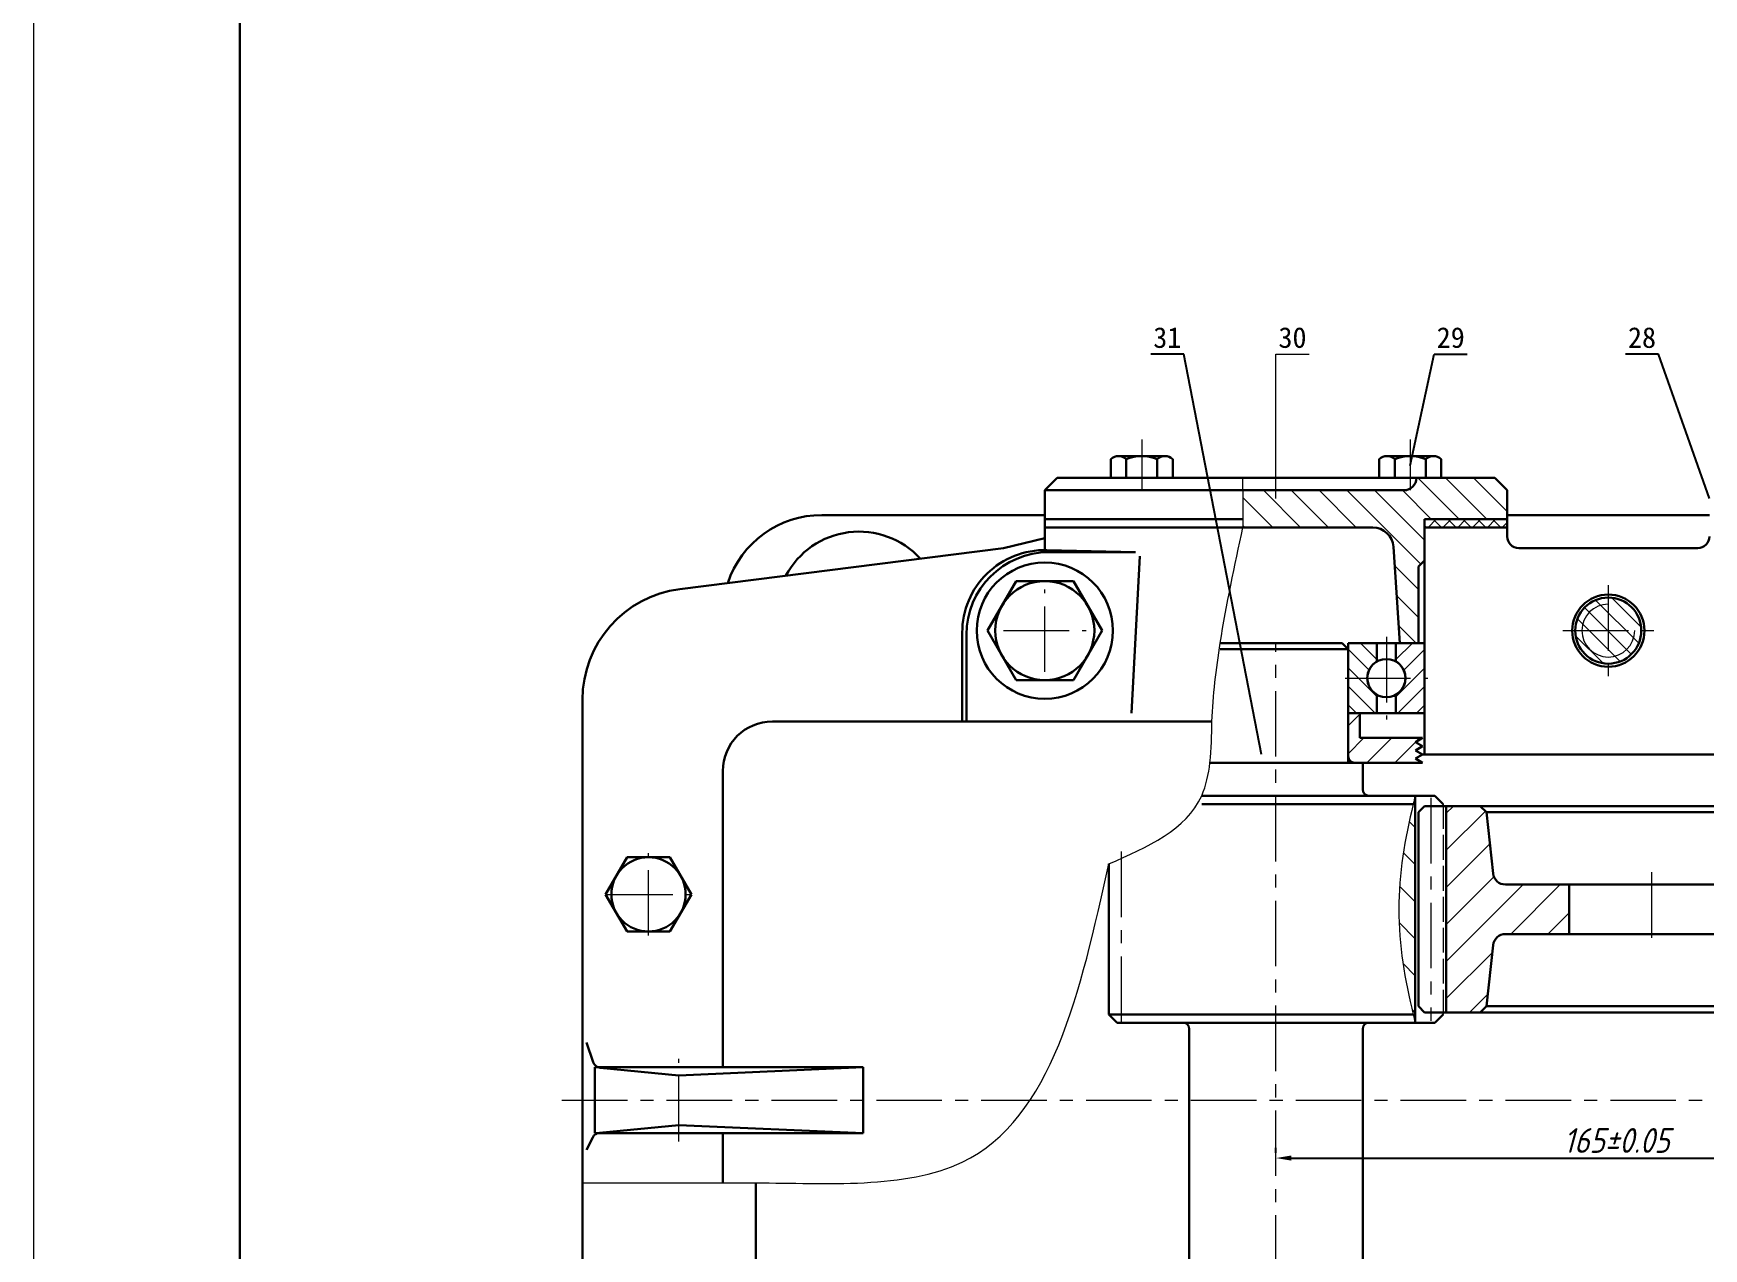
# Model space of a CAD drawing. Header units: millimetres. Extents: x 0 to 841, y 0 to 594.
# Drawn here: x 0 to 202.3, y 149.8 to 297 of the extents above; entities that cross this region are included whole.
import ezdxf
from ezdxf import colors
from ezdxf.entities.mleader import LeaderData, LeaderLine
from ezdxf.enums import TextEntityAlignment as Align
from ezdxf.math import Vec2, Vec3

# ---------------------------------------------------------------- set-up
doc = ezdxf.new("R2010")
doc.units = ezdxf.units.MM
doc.header["$LTSCALE"] = 0.25
doc.linetypes.add('ACAD_ISO02W100', pattern=[15, 12, -3])
doc.linetypes.add('CENTER', pattern=[50.8, 31.75, -6.35, 6.35, -6.35])
for name, color, linetype, lineweight in [('中心线', 1, 'CENTER', 15), ('剖面线', 4, 'Continuous', 15), ('尺寸', 3, 'Continuous', 15), ('文字', 7, 'Continuous', 15), ('标注', 7, 'Continuous', 15), ('粗实线', 7, 'Continuous', 30), ('细实线', 7, 'Continuous', 15), ('虚线', 6, 'ACAD_ISO02W100', 15)]:
    doc.layers.add(name, color=color, linetype=linetype, lineweight=lineweight)
doc.styles.add('fansong', font='simfang.ttf')
doc.styles.add('gbeitc', font='gbeitc.shx', dxfattribs={"bigfont": 'gbcbig.shx'})
doc.styles.get("Standard").update_dxf_attribs({"font": ''})
doc.styles.get('Standard').set_extended_font_data('SimSun')
doc.dimstyles.new('gbeitc', dxfattribs={"dimtxt": 3, "dimasz": 1.875, "dimexe": 1.25, "dimexo": 0.625, "dimtad": 1, "dimdec": 3, "dimlfac": 2, "dimdsep": 46, "dimtxsty": 'gbeitc', "dimcen": 2.5, "dimadec": 0, "dimazin": 0, "dimtfac": 1, "dimtdec": 3, "dimtmove": 0, "dimatfit": 3, "dimfxl": 1, "dimarcsym": 0})

# ---------------------------------------------------------------- blocks, each defined once
blk = doc.blocks.new('*D296')
at = {"layer": 'Defpoints', "color": 0, "transparency": 16777216}
for p in [(150.5, 160.79), (233, 160.79), (233, 160.79)]:
    blk.add_point(p, dxfattribs=at)
at = {"layer": '尺寸', "color": 0, "lineweight": -2, "transparency": 16777216}
for p, q in [((150.5, 161.42), (150.5, 162.04)), ((233, 161.42), (233, 162.04)), ((152.38, 160.79), (231.12, 160.79))]:
    blk.add_line(p, q, dxfattribs=at)
at = {"layer": '尺寸', "color": 0, "transparency": 16777216}
for points in [[(152.38, 161.1), (152.38, 160.48), (150.5, 160.79)], [(231.12, 161.1), (231.12, 160.48), (233, 160.79)]]:
    blk.add_solid(points, dxfattribs=at)
at = {"layer": '尺寸', "color": 0, "transparency": 16777216, "insert": (191.75, 162.92), "char_height": 3, "attachment_point": 5, "style": 'gbeitc'}
blk.add_mtext('165±0.05', dxfattribs=at)
blk = doc.blocks.new('_None')

msp = doc.modelspace()

# ---------------------------------------------------------------- hatches: boundary and pattern name
at = {"layer": '剖面线'}
h = msp.add_hatch(dxfattribs=at)
h.set_pattern_fill('ANSI31', color=256, scale=0.75, angle=90, style=0)
edge = h.paths.add_edge_path(flags=16)
edge.add_arc((162.22778, 234.66667), 2.5, 3.8140748, 90)
edge.add_line((162.22778, 237.16667), (146.5, 237.16667))
edge.add_line((146.5, 237.16667), (146.5, 241.66667))
edge.add_line((146.5, 241.66667), (150.5, 241.66667))
edge.add_line((150.5, 241.66667), (166, 241.66667))
edge.add_arc((166, 243.16667), 1.5, 270, 360)
edge.add_line((167.5, 243.16667), (171.25, 243.16667))
edge.add_line((171.25, 243.16667), (175.75, 243.16667))
edge.add_line((175.75, 243.16667), (177, 243.16667))
edge.add_line((177, 243.16667), (178.5, 241.66667))
edge.add_line((178.5, 241.66667), (178.5, 238.16667))
edge.add_line((178.5, 238.16667), (175.75, 238.16667))
edge.add_line((175.75, 238.16667), (171.25, 238.16667))
edge.add_line((171.25, 238.16667), (168.5, 238.16667))
edge.add_line((168.5, 238.16667), (168.5, 237.16667))
edge.add_line((168.5, 237.16667), (168.5, 233.16667))
edge.add_line((168.5, 233.16667), (167.75, 232.41667))
edge.add_line((167.75, 232.41667), (167.75, 223.16667))
edge.add_line((167.75, 223.16667), (165.5, 223.16667))
edge.add_line((165.5, 223.16667), (164.72225, 234.83296))
h = msp.add_hatch(dxfattribs=at)
h.set_pattern_fill('ANSI37', color=256, scale=0.4, style=0)
h.paths.add_polyline_path([(178.5, 238.16667), (178.5, 237.16667), (168.5, 237.16667), (168.5, 238.16667)], flags=16)
h = msp.add_hatch(dxfattribs=at)
h.set_pattern_fill('ANSI31', color=256, scale=0.5, angle=90, style=0)
edge = h.paths.add_edge_path(flags=16)
edge.add_arc((190.75, 224.66667), 4, 0, 360)
h = msp.add_hatch(dxfattribs=at)
h.set_pattern_fill('ANSI31', color=256, scale=0.5, angle=90, style=0)
edge = h.paths.add_edge_path(flags=16)
edge.add_line((159.25, 218.91667), (159.25, 214.66667))
edge.add_line((159.25, 214.66667), (162.71875, 214.66667))
edge.add_line((162.71875, 214.66667), (162.71875, 216.91398))
edge.add_arc((163.875, 218.91667), 2.3125, 120, 240, ccw=False)
edge.add_line((162.71875, 220.91935), (162.71875, 223.16667))
edge.add_line((162.71875, 223.16667), (159.25, 223.16667))
edge.add_line((159.25, 223.16667), (159.25, 218.91667))
h = msp.add_hatch(dxfattribs=at)
h.set_pattern_fill('ANSI31', color=256, scale=0.5, style=0)
edge = h.paths.add_edge_path(flags=16)
edge.add_line((168.5, 218.91667), (168.5, 223.16667))
edge.add_line((168.5, 223.16667), (165.03125, 223.16667))
edge.add_line((165.03125, 223.16667), (165.03125, 220.91935))
edge.add_arc((163.875, 218.91667), 2.3125, -60, 60, ccw=False)
edge.add_line((165.03125, 216.91398), (165.03125, 214.66667))
edge.add_line((165.03125, 214.66667), (168.5, 214.66667))
edge.add_line((168.5, 214.66667), (168.5, 218.91667))
h = msp.add_hatch(dxfattribs=at)
h.set_pattern_fill('ANSI31', color=256, scale=0.75, style=0)
h.paths.add_polyline_path([(159.25, 208.66667), (162.08333, 208.66667), (168.25, 208.66667), (167.385, 209.16667), (168.25, 209.66667), (167.385, 210.16667), (168.25, 210.66667), (167.385, 211.16667), (168.25, 211.66667), (160.66667, 211.66667), (160.66667, 214.66667), (159.25, 214.66667)], flags=16)
h = msp.add_hatch(dxfattribs=at)
h.set_pattern_fill('ANSI31', color=256, angle=90, style=0)
edge = h.paths.add_edge_path(flags=16)
edge.add_line((167.375, 177.16667), (167.375, 204.66667))
edge.add_spline(control_points=[(167.375, 204.66667), (167.29103, 204.3336), (166.15863, 199.84203), (164.64948, 190.91667), (166.15863, 181.9913), (167.29103, 177.49974), (167.375, 177.16667)], knot_values=[0, 0, 0, 0, 2.061552813, 27.800628165, 53.539703518, 55.601256331, 55.601256331, 55.601256331, 55.601256331], degree=3, periodic=0)
h = msp.add_hatch(dxfattribs=at)
h.set_pattern_fill('ANSI31', color=256, style=0)
edge = h.paths.add_edge_path(flags=16)
edge.add_line((175.25, 203.41667), (176, 202.66667))
edge.add_line((176, 202.66667), (176.80472, 195.25476))
edge.add_arc((178.29596, 195.41667), 1.5, 186.1964134, 270)
edge.add_line((178.29596, 193.91667), (186, 193.91667))
edge.add_line((186, 193.91667), (186, 187.91667))
edge.add_line((186, 187.91667), (178.29596, 187.91667))
edge.add_arc((178.29596, 186.41667), 1.5, 90, 173.8035866)
edge.add_line((176.80472, 186.57857), (176, 179.16667))
edge.add_line((176, 179.16667), (175.25, 178.41667))
edge.add_line((175.25, 178.41667), (171.125, 178.41667))
edge.add_line((171.125, 178.41667), (171.125, 203.41667))
edge.add_line((171.125, 203.41667), (175.25, 203.41667))

# ---------------------------------------------------------------- linework, layer by layer
at = {"layer": '中心线'}
for p, q in [((134.23654, 247.81667), (134.23654, 241.66667)), ((166.76346, 247.81667), (166.76346, 241.66667)), ((122.5, 219.66667), (122.5, 229.66667)), ((190.75, 230.16667), (190.75, 219.16667)), ((117.5, 224.66667), (127.5, 224.66667)), ((185.25, 224.66667), (196.25, 224.66667)), ((150.5, 82.41667), (150.5, 223.16667)), ((163.875, 223.91667), (163.875, 213.91667)), ((158.875, 218.91667), (168.875, 218.91667)), ((169.25, 204.41667), (169.25, 177.41667)), ((74.5, 187.72917), (74.5, 197.72917)), ((131.75, 197.91667), (131.75, 177.16667)), ((196, 195.41667), (196, 186.41667)), ((69.5, 192.72917), (79.5, 192.72917)), ((150.5, 82.41667), (150.5, 177.16667)), ((78.16667, 162.79167), (78.16667, 172.79167)), ((64, 167.79167), (419.5, 167.79167))]:
    msp.add_line(p, q, dxfattribs=at)
at = {"layer": '文字'}
msp.add_line((0, 594), (0, 0), dxfattribs=at)
at = {"layer": '标注'}
for p, q in [((150.5, 240.66667), (150.5, 258.16667)), ((150.5, 258.16667), (154.5, 258.16667))]:
    msp.add_line(p, q, dxfattribs=at)
at = {"layer": '粗实线'}
for p, q in [((25, 584), (25, 10)), ((130.48377, 243.16667), (130.48377, 245.42805)), ((137.05113, 245.81667), (131.42196, 245.81667)), ((132.36016, 243.16667), (132.36016, 245.42805)), ((136.11293, 243.16667), (136.11293, 245.42805)), ((137.98932, 243.16667), (137.98932, 245.42805)), ((163.01068, 243.16667), (163.01068, 245.42805)), ((169.57804, 245.81667), (163.94887, 245.81667)), ((164.88707, 243.16667), (164.88707, 245.42805)), ((168.63984, 243.16667), (168.63984, 245.42805)), ((170.51623, 243.16667), (170.51623, 245.42805)), ((122.5, 241.66667), (124, 243.16667)), ((124, 243.16667), (146.5, 243.16667)), ((134.23654, 243.16667), (130.48377, 243.16667)), ((134.23654, 243.16667), (137.98932, 243.16667)), ((167.5, 243.16667), (146.5, 243.16667)), ((166.76346, 243.16667), (163.01068, 243.16667)), ((166.76346, 243.16667), (170.51623, 243.16667)), ((171.25, 243.16667), (167.5, 243.16667)), ((167.5, 243.16667), (167.5, 243.16667)), ((175.75, 243.16667), (171.25, 243.16667)), ((177, 243.16667), (175.75, 243.16667)), ((178.5, 241.66667), (177, 243.16667)), ((122.5, 237.16667), (122.5, 241.66667)), ((122.5, 241.66667), (146.5, 241.66667)), ((150.5, 241.66667), (146.5, 241.66667)), ((166, 241.66667), (150.5, 241.66667)), ((178.5, 238.16667), (178.5, 241.66667)), ((122.5, 238.66667), (95.5, 238.66667)), ((122.5, 238.16667), (146.5, 238.16667)), ((122.5, 234.41667), (122.5, 237.16667)), ((122.5, 237.16667), (146.5, 237.16667)), ((162.22778, 237.16667), (146.5, 237.16667)), ((168.5, 237.16667), (168.5, 238.16667)), ((168.5, 238.16667), (171.25, 238.16667)), ((168.5, 237.16667), (168.5, 238.16667)), ((168.5, 238.16667), (178.5, 238.16667)), ((168.5, 233.16667), (168.5, 237.16667)), ((178.5, 237.16667), (168.5, 237.16667)), ((168.5, 209.66667), (168.5, 237.16667)), ((168.5, 237.16667), (168.5, 237.16667)), ((168.5, 237.16667), (178.5, 237.16667)), ((171.25, 238.16667), (175.75, 238.16667)), ((175.75, 238.16667), (178.5, 238.16667)), ((178.5, 238.66667), (203, 238.66667)), ((178.5, 238.16667), (178.5, 237.16667)), ((178.5, 236.08059), (178.5, 237.16667)), ((78.30172, 229.69608), (117.5, 234.66667)), ((117.5, 234.66667), (122.5, 235.84701)), ((164.72225, 234.83296), (165.5, 223.16667)), ((179.91393, 234.66667), (179.91393, 234.66667)), ((201.58607, 234.66667), (179.91393, 234.66667)), ((122.73803, 234.4229), (133.5, 234.16667)), ((123, 234.16667), (133.5, 234.16667)), ((134, 233.66667), (133, 214.66667)), ((167.75, 232.41667), (168.5, 233.16667)), ((115.5718, 224.66667), (119.0359, 230.66667)), ((119.0359, 230.66667), (125.9641, 230.66667)), ((125.9641, 230.66667), (129.4282, 224.66667)), ((167.75, 223.16667), (167.75, 232.41667)), ((119.0359, 218.66667), (115.5718, 224.66667)), ((129.4282, 224.66667), (125.9641, 218.66667)), ((112.5, 224.42574), (112.5, 213.66667)), ((113, 224.16667), (113, 213.66667)), ((158.5, 223.16667), (143.75, 223.16667)), ((159.25, 222.41667), (158.5, 223.16667)), ((162.71875, 223.16667), (159.25, 223.16667)), ((159.25, 223.16667), (159.25, 218.91667)), ((162.71875, 220.91935), (162.71875, 223.16667)), ((162.71875, 223.16667), (165.03125, 223.16667)), ((168.5, 223.16667), (165.03125, 223.16667)), ((165.03125, 223.16667), (165.03125, 220.91935)), ((165.5, 223.16667), (167.75, 223.16667)), ((168.5, 218.91667), (168.5, 223.16667)), ((143.75, 222.41667), (159.25, 222.41667)), ((159.25, 209.41667), (159.25, 222.41667)), ((125.9641, 218.66667), (119.0359, 218.66667)), ((159.25, 218.91667), (159.25, 214.66667)), ((168.5, 214.66667), (168.5, 218.91667)), ((162.71875, 214.66667), (162.71875, 216.91398)), ((165.03125, 216.91398), (165.03125, 214.66667)), ((66.5, 216.30333), (66.5, 157.79167)), ((159.25, 214.66667), (162.71875, 214.66667)), ((160.66667, 214.66667), (159.25, 214.66667)), ((159.25, 214.66667), (159.25, 208.66667)), ((160.66667, 211.66667), (160.66667, 214.66667)), ((162.71875, 214.66667), (165.03125, 214.66667)), ((165.03125, 214.66667), (168.5, 214.66667)), ((89.5, 213.66667), (142.75, 213.66667)), ((168.25, 211.66667), (160.66667, 211.66667)), ((167.385, 211.16667), (168.25, 211.66667)), ((168.25, 210.66667), (167.385, 211.16667)), ((167.385, 210.16667), (168.25, 210.66667)), ((142.5, 208.66667), (161, 208.66667)), ((159.25, 208.66667), (162.08333, 208.66667)), ((160, 208.66667), (161, 208.66667)), ((161, 205.41667), (161, 208.66667)), ((162.08333, 208.66667), (162.08333, 208.66667)), ((162.08333, 208.66667), (168.25, 208.66667)), ((168.25, 209.66667), (167.385, 210.16667)), ((167.385, 209.16667), (168.25, 209.66667)), ((168.25, 208.66667), (167.385, 209.16667)), ((168.25, 209.66667), (168.5, 209.66667)), ((213, 209.66667), (168.5, 209.66667)), ((83.5, 207.66667), (83.5, 177.79167)), ((169.75, 204.66667), (141.5, 204.66667)), ((161.75, 204.66667), (161.75, 204.66667)), ((167.375, 177.16667), (167.375, 204.66667)), ((170.75, 203.66667), (169.75, 204.66667)), ((141.5, 203.66667), (167.125, 203.66667)), ((168.5, 203.41667), (167.75, 202.66667)), ((167.75, 202.66667), (167.75, 179.16667)), ((171.125, 203.41667), (168.5, 203.41667)), ((171.125, 178.41667), (171.125, 203.41667)), ((171.125, 203.41667), (175.25, 203.41667)), ((175.25, 203.41667), (176, 202.66667)), ((175.25, 203.41667), (217, 203.41667)), ((176.80472, 195.25476), (176, 202.66667)), ((176, 202.66667), (216.25, 202.66667)), ((69.30385, 192.72917), (71.90192, 197.22917)), ((71.90192, 197.22917), (77.09808, 197.22917)), ((77.09808, 197.22917), (79.69615, 192.72917)), ((130.25, 178.16667), (130.25, 196.41667)), ((71.90192, 188.22917), (69.30385, 192.72917)), ((79.69615, 192.72917), (77.09808, 188.22917)), ((178.29596, 193.91667), (186, 193.91667)), ((186, 193.91667), (186, 187.91667)), ((206, 193.91667), (186, 193.91667)), ((77.09808, 188.22917), (71.90192, 188.22917)), ((176.80472, 186.57857), (176, 179.16667)), ((178.29596, 187.91667), (186, 187.91667)), ((206, 187.91667), (186, 187.91667)), ((131.25, 177.16667), (130.25, 178.16667)), ((130.25, 178.16667), (167.125, 178.16667)), ((167.75, 179.16667), (168.5, 178.41667)), ((168.5, 178.41667), (171.125, 178.41667)), ((169.75, 177.16667), (170.75, 178.16667)), ((175.25, 178.41667), (171.125, 178.41667)), ((176, 179.16667), (175.25, 178.41667)), ((175.25, 178.41667), (217, 178.41667)), ((176, 179.16667), (216.25, 179.16667)), ((83.5, 171.79167), (83.5, 177.79167)), ((131.25, 177.16667), (169.75, 177.16667)), ((140, 126.91667), (140, 176.41667)), ((161, 126.91667), (161, 176.41667)), ((67.79485, 172.40713), (67, 174.79167)), ((68, 171.79167), (100.5, 171.79167)), ((68, 163.79167), (68, 171.79167)), ((68.64564, 171.72816), (78.16667, 170.79167)), ((78.16667, 170.79167), (100.5, 171.79167)), ((100.5, 163.79167), (100.5, 171.79167)), ((68.54958, 163.84572), (78.16667, 164.79167)), ((78.16667, 164.79167), (100.5, 163.79167)), ((67.75304, 163.29774), (67, 161.79167)), ((68, 163.79167), (100.5, 163.79167)), ((83.5, 157.79167), (83.5, 163.79167)), ((66.5, 119.28), (66.5, 157.79167)), ((87.5, 127.91667), (87.5, 157.79167))]:
    msp.add_line(p, q, dxfattribs=at)
for centre, radius in [((122.5, 224.66667), 8.25), ((122.5, 224.66667), 6), ((190.75, 224.66667), 4.375), ((190.75, 224.66667), 4), ((163.875, 218.91667), 2.3125), ((74.5, 192.72917), 4.5)]:
    msp.add_circle(centre, radius, dxfattribs=at)
for centre, radius, start, end in [((131.42196, 244.48986), 1.32681, 45, 135), ((134.23654, 241.09236), 4.72431, 66.598161, 113.401839), ((137.05113, 244.48986), 1.32681, 45, 135), ((163.94887, 244.48986), 1.32681, 45, 135), ((166.76346, 241.09236), 4.72431, 66.598161, 113.401839), ((169.57804, 244.48986), 1.32681, 45, 135), ((166, 243.16667), 1.5, 270, 0), ((95.5, 226.66667), 12, 90, 161.7123901), ((162.22778, 234.66667), 2.5, 3.8140748, 90), ((100, 226.66667), 10, 42.2213143, 152.2324579), ((179.91393, 236.08059), 1.41393, 180, 270), ((201.58607, 236.08059), 1.41393, 270, 0), ((122.5, 224.42574), 10, 88.6360725, 180), ((123, 224.16667), 10, 90, 180), ((80, 216.30333), 13.5, 97.2268861, 180), ((163.875, 218.91667), 2.3125, 120, 240), ((163.875, 218.91667), 2.3125, 300, 60), ((89.5, 207.66667), 6, 90, 180), ((160, 209.41667), 0.75, 180, 270), ((161.75, 205.41667), 0.75, 180, 270), ((178.29596, 195.41667), 1.5, 186.1964134, 270), ((178.29596, 186.41667), 1.5, 90, 173.8035866), ((139.25, 176.41667), 0.75, 0, 90), ((161.75, 176.41667), 0.75, 90, 180), ((68.74353, 172.72336), 1, 198.4349488, 264.3824194), ((68.64746, 162.85053), 1, 95.6175806, 153.4349488)]:
    msp.add_arc(centre, radius, start, end, dxfattribs=at)
at = {"layer": '细实线'}
for q in [(146.5, 243.16667), (146.5, 237.16667)]:
    msp.add_line((146.5, 241.66667), q, dxfattribs=at)
msp.add_arc((190.75, 224.66667), 3.2, 90, 0, dxfattribs=at)
for points, knots in [([(130.25, 196.41667), (134.95271, 198.48059), (141.04529, 201.1545), (142.69947, 208.98054), (142.67226, 215.17057), (143.82117, 224.76283), (145.49652, 232.52021), (146.5, 237.16667)], [0, 0, 0, 0, 27.901612857, 36.147824108, 46.160316305, 65.26528948, 93.800355626, 93.800355626, 93.800355626, 93.800355626]), ([(167.375, 204.66667), (167.29103, 204.3336), (166.15863, 199.84203), (164.64948, 190.91667), (166.15863, 181.9913), (167.29103, 177.49974), (167.375, 177.16667)], [0, 0, 0, 0, 2.061552813, 27.800628165, 53.539703518, 55.601256331, 55.601256331, 55.601256331, 55.601256331]), ([(66.5, 157.79167), (71.83385, 157.79139), (77.50106, 157.7911), (83.66643, 157.79179), (85.3353, 157.79062), (94.9774, 157.8257), (121.28582, 155.87186), (126.83405, 180.96639), (130.25, 196.41667)], [0, 0, 0, 0, 32, 34, 37, 42, 92.249378106, 172.749766303, 172.749766303, 172.749766303, 172.749766303])]:
    msp.add_open_spline(points, degree=3, knots=knots, dxfattribs=at)
at = {"layer": '虚线'}
msp.add_line((170.75, 203.66667), (170.75, 178.16667), dxfattribs=at)

# ---------------------------------------------------------------- texts
at = {"layer": '文字', "style": 'fansong'}
for s, p in [('31', (137.33333, 260.16667)), ('30', (152.5, 260.16667)), ('29', (171.66667, 260.16667)), ('28', (194.83333, 260.16667))]:
    msp.add_text(s, height=2.5, dxfattribs=at).set_placement(p, align=Align.MIDDLE_CENTER)

# ---------------------------------------------------------------- dimensions: what is measured, and where the dimension line sits
at = {"layer": '尺寸'}
dim = msp.add_linear_dim(base=(233, 160.79167), p1=(150.5, 160.79167), p2=(233, 160.79167), dimstyle='gbeitc', override={"dimtxt": 3, "dimdec": 3, "dimpost": '<>±0.05'}, dxfattribs=at)
dim.commit()
dim.dimension.update_dxf_attribs({"geometry": '*D296', "text_midpoint": (191.75, 162.91667)})

# ---------------------------------------------------------------- leaders
at = {"layer": '标注'}
ml = msp.add_multileader_mtext('Standard', dxfattribs=at)
ml.set_content('', color=256)
ml.set_leader_properties()
ml.set_arrow_properties(name='NONE')
ml.build(insert=Vec2(0, 0))
ml.multileader.update_dxf_attribs({"text_left_attachment_type": 5, "text_right_attachment_type": 5, "dogleg_length": 6, "arrow_head_size": 2})
ctx = ml.context
ctx.base_point, ctx.char_height, ctx.arrow_head_size, ctx.landing_gap_size = Vec3(134.33333, 258.16667), 3, 2, 1
ctx.left_attachment, ctx.right_attachment = 5, 5
notes = []
notes.append((ctx, [(1, (1, 1, 0), (139.33333, 258.16667), (-1, 0), 3, [(0, [(148.75, 209.66667)], 0, [])])]))
ctx.mtext.insert, ctx.mtext.flow_direction = Vec3(135.33333, 261.16667), 5
ml = msp.add_multileader_mtext('Standard', dxfattribs=at)
ml.set_content('', color=256)
ml.set_leader_properties()
ml.set_arrow_properties(name='NONE')
ml.build(insert=Vec2(0, 0))
ml.multileader.update_dxf_attribs({"text_left_attachment_type": 5, "text_right_attachment_type": 5, "dogleg_length": 6, "arrow_head_size": 2})
ctx = ml.context
ctx.base_point, ctx.char_height, ctx.arrow_head_size, ctx.landing_gap_size = Vec3(172.66667, 258.16667), 3, 2, 1
ctx.left_attachment, ctx.right_attachment = 5, 5
notes.append((ctx, [(0, (1, 1, 0), (169.66667, 258.16667), (1, 0), 3, [(0, [(166.76346, 244.66667)], 0, [])])]))
ctx.mtext.insert, ctx.mtext.flow_direction = Vec3(173.66667, 261.16667), 5
ml = msp.add_multileader_mtext('Standard', dxfattribs=at)
ml.set_content('', color=256)
ml.set_leader_properties()
ml.set_arrow_properties(name='NONE')
ml.build(insert=Vec2(0, 0))
ml.multileader.update_dxf_attribs({"text_left_attachment_type": 5, "text_right_attachment_type": 5, "dogleg_length": 6, "arrow_head_size": 2})
ctx = ml.context
ctx.base_point, ctx.char_height, ctx.arrow_head_size, ctx.landing_gap_size = Vec3(191.83333, 258.16667), 3, 2, 1
ctx.left_attachment, ctx.right_attachment = 5, 5
notes.append((ctx, [(1, (1, 1, 0), (196.83333, 258.16667), (-1, 0), 3, [(0, [(203, 240.66667)], 0, [])])]))
ctx.mtext.insert, ctx.mtext.flow_direction = Vec3(192.83333, 261.16667), 5
for ctx, leaders in notes:
    for number, flags, end, landing, length, lines in leaders:
        leader = LeaderData()
        leader.index, (leader.has_last_leader_line, leader.has_dogleg_vector, leader.attachment_direction) = number, flags
        leader.last_leader_point, leader.dogleg_vector, leader.dogleg_length = Vec3(end), Vec3(landing), length
        for number, points, colour, breaks in lines:
            line = LeaderLine()
            line.index, line.vertices, line.color, line.breaks = number, Vec3.list(points), colors.encode_raw_color(colour), breaks
            leader.lines.append(line)
        ctx.leaders.append(leader)

doc.saveas('drawing.dxf')
